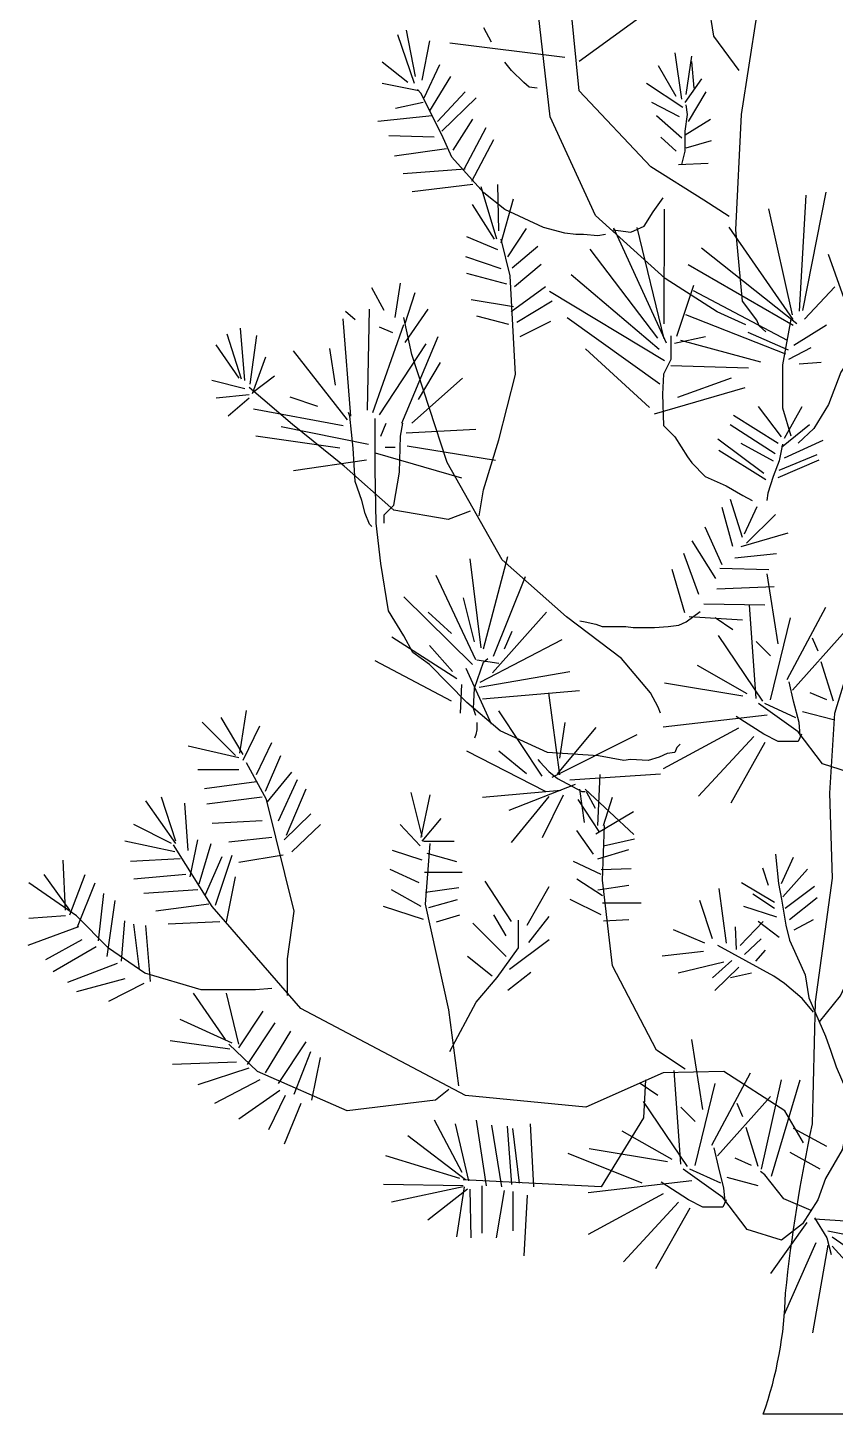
# Model space of a CAD drawing. Extents: x -31.3 to -29.3, y -43.06 to -40.81.
# Drawn here: x -31.299 to -30.426, y -43.057 to -41.558 of the extents above; entities that cross this region are included whole.
import ezdxf

# ---------------------------------------------------------------- set-up
doc = ezdxf.new("R2010")
doc.units = 0
doc.layers.get('0').update_dxf_attribs({"linetype": 'CONTINUOUS'})

msp = doc.modelspace()

# ---------------------------------------------------------------- linework, layer by layer
at = {"color": 0}
for p, q in [((-30.7031, -41.5938), (-30.611, -41.527)), ((-30.8812, -41.6182), (-30.8992, -41.5655)), ((-30.8801, -41.6105), (-30.8896, -41.5604)), ((-30.7976, -41.5732), (-30.8059, -41.5578)), ((-30.8729, -41.6143), (-30.8645, -41.5719)), ((-30.7186, -41.5899), (-30.843, -41.5745)), ((-30.5919, -41.6349), (-30.5991, -41.5848)), ((-30.8884, -41.6169), (-30.9159, -41.5951)), ((-30.8705, -41.6336), (-30.8537, -41.5977)), ((-30.5979, -41.6323), (-30.617, -41.5989)), ((-30.5871, -41.6298), (-30.5811, -41.5886)), ((-30.5786, -41.6232), (-30.5812, -41.5943)), ((-30.8645, -41.6478), (-30.8418, -41.6105)), ((-30.5883, -41.6388), (-30.5704, -41.613)), ((-30.8764, -41.6259), (-30.9159, -41.6182)), ((-30.8561, -41.6593), (-30.8263, -41.6272)), ((-30.5907, -41.6439), (-30.6302, -41.6182)), ((-30.5847, -41.6593), (-30.5656, -41.6272)), ((-30.8717, -41.6388), (-30.9016, -41.6452)), ((-30.8514, -41.6696), (-30.8143, -41.6336)), ((-30.5943, -41.6542), (-30.6242, -41.6388)), ((-30.8621, -41.6529), (-30.9207, -41.6593)), ((-30.8394, -41.6902), (-30.8179, -41.6568)), ((-30.5919, -41.6773), (-30.6194, -41.6529)), ((-30.5883, -41.6735), (-30.5608, -41.6568)), ((-30.8597, -41.676), (-30.9088, -41.6747)), ((-30.8275, -41.7107), (-30.8035, -41.6657)), ((-30.5979, -41.6914), (-30.6146, -41.676)), ((-30.8466, -41.6889), (-30.9028, -41.6966)), ((-30.8191, -41.7236), (-30.7952, -41.6786)), ((-30.5871, -41.6876), (-30.5596, -41.6799)), ((-30.5955, -41.7056), (-30.5632, -41.7043)), ((-30.8263, -41.7107), (-30.8932, -41.7159)), ((-30.8179, -41.7274), (-30.8836, -41.7351)), ((-30.7921, -41.7864), (-30.8088, -41.7299)), ((-30.7897, -41.7774), (-30.7909, -41.7273)), ((-30.4611, -41.8635), (-30.4357, -41.7357)), ((-30.7944, -41.7864), (-30.8184, -41.7491)), ((-30.7873, -41.7903), (-30.7741, -41.7427)), ((-30.4646, -41.8642), (-30.4574, -41.7389)), ((-30.611, -41.8781), (-30.6107, -41.7541)), ((-30.472, -41.8683), (-30.4979, -41.7538)), ((-30.7801, -41.8057), (-30.7598, -41.7748)), ((-30.6085, -41.899), (-30.6656, -41.7745)), ((-30.6109, -41.8941), (-30.6401, -41.774)), ((-30.4714, -41.8735), (-30.5405, -41.7736)), ((-30.7909, -41.798), (-30.8243, -41.7838)), ((-30.7753, -41.8173), (-30.7478, -41.7941)), ((-30.4673, -41.8781), (-30.5705, -41.7963)), ((-30.7873, -41.8185), (-30.8255, -41.8057)), ((-30.618, -41.8937), (-30.6911, -41.7972)), ((-30.4012, -41.893), (-30.4331, -41.8029)), ((-30.7813, -41.8352), (-30.8243, -41.8237)), ((-30.7729, -41.8378), (-30.7442, -41.8134)), ((-30.6165, -41.9059), (-30.7116, -41.8252)), ((-30.4716, -41.8798), (-30.5851, -41.8143)), ((-30.914, -41.8635), (-30.9272, -41.8391)), ((-30.9021, -41.8712), (-30.8961, -41.834)), ((-30.7765, -41.8648), (-30.7395, -41.8378)), ((-30.5971, -41.8915), (-30.579, -41.8363)), ((-30.4591, -41.873), (-30.4262, -41.8381)), ((-30.8913, -41.8776), (-30.8805, -41.8442)), ((-30.7741, -41.8596), (-30.8196, -41.8519)), ((-30.7705, -41.8764), (-30.7323, -41.8532)), ((-30.6107, -41.9181), (-30.735, -41.8431)), ((-30.4776, -41.8961), (-30.5791, -41.8425)), ((-30.9451, -41.8738), (-30.9558, -41.8648)), ((-30.9319, -41.9714), (-30.9296, -41.8622)), ((-30.8913, -41.8982), (-30.8662, -41.8622)), ((-30.7789, -41.8789), (-30.8136, -41.8699)), ((-30.6157, -41.9432), (-30.7158, -41.8715)), ((-30.4793, -41.9107), (-30.5875, -41.8682)), ((-31.0647, -41.9393), (-31.0694, -41.8828)), ((-30.9499, -41.9779), (-30.9582, -41.8725)), ((-30.926, -41.974), (-30.8925, -41.8789)), ((-30.9044, -41.8879), (-30.9188, -41.8815)), ((-30.7669, -41.8918), (-30.7335, -41.8751)), ((-30.4708, -41.9011), (-30.4355, -41.8791)), ((-31.0706, -41.9368), (-31.0958, -41.9008)), ((-31.0682, -41.938), (-31.0838, -41.8892)), ((-31.0587, -41.9432), (-31.0515, -41.8905)), ((-30.9188, -41.9766), (-30.8686, -41.8995)), ((-30.8949, -41.9856), (-30.8554, -41.8918)), ((-30.5997, -41.8991), (-30.5662, -41.8918)), ((-30.5065, -41.9195), (-30.593, -41.896)), ((-30.4763, -41.9066), (-30.52, -41.8873)), ((-31.0563, -41.9535), (-31.0419, -41.9136)), ((-30.9535, -41.9817), (-31.0121, -41.9072)), ((-30.9666, -41.9445), (-30.9726, -41.9046)), ((-30.6268, -41.9685), (-30.696, -41.9051)), ((-30.476, -41.9163), (-30.452, -41.9037)), ((-30.8769, -41.9599), (-30.853, -41.92)), ((-30.6039, -41.9231), (-30.5199, -41.9256)), ((-30.4649, -41.9213), (-30.4413, -41.9194)), ((-31.0647, -41.9483), (-31.1005, -41.9393)), ((-31.0563, -41.9522), (-31.0324, -41.9342)), ((-30.8841, -41.9856), (-30.8291, -41.9368)), ((-30.5963, -41.9573), (-30.538, -41.9363)), ((-31.0599, -41.9548), (-31.0958, -41.9586)), ((-31.0599, -41.9586), (-31.0826, -41.9779)), ((-30.9858, -41.9676), (-31.0156, -41.9573)), ((-30.6215, -41.9755), (-30.5235, -41.9469)), ((-30.9582, -41.9882), (-31.0551, -41.9702)), ((-30.484, -42.0004), (-30.5088, -41.9676)), ((-30.4807, -42.0016), (-30.4616, -41.9676)), ((-30.9308, -42.0087), (-31.0252, -41.9894)), ((-30.9176, -41.9997), (-30.9116, -41.9856)), ((-30.5394, -41.9869), (-30.4909, -42.0183)), ((-30.5361, -41.9767), (-30.4875, -42.007)), ((-30.484, -42.0116), (-30.4536, -41.9869)), ((-30.9618, -42.0126), (-31.0527, -41.9997)), ((-30.8901, -41.9959), (-30.8148, -41.992)), ((-30.5033, -42.0398), (-30.553, -42.0027)), ((-30.4807, -42.0229), (-30.439, -42.0038)), ((-30.9236, -42.0177), (-30.8303, -42.0447)), ((-30.9128, -42.0113), (-30.9021, -42.0113)), ((-30.8889, -42.01), (-30.7933, -42.0254)), ((-30.5011, -42.0466), (-30.5519, -42.0149)), ((-30.5281, -42.007), (-30.4931, -42.0263)), ((-30.4864, -42.0364), (-30.4456, -42.0195)), ((-30.9331, -42.0254), (-31.0121, -42.037)), ((-30.4875, -42.0444), (-30.4434, -42.0251)), ((-30.5368, -42.1189), (-30.5483, -42.0768)), ((-30.5264, -42.109), (-30.5391, -42.0681)), ((-30.5241, -42.1053), (-30.5103, -42.0755)), ((-30.5218, -42.1152), (-30.4907, -42.0842)), ((-30.5483, -42.1387), (-30.5667, -42.0978)), ((-30.5276, -42.1189), (-30.4769, -42.104)), ((-30.5736, -42.1709), (-30.5898, -42.1263)), ((-30.5552, -42.1536), (-30.5806, -42.1127)), ((-30.5345, -42.1313), (-30.4895, -42.1263)), ((-30.8088, -42.2284), (-30.8208, -42.1321)), ((-30.8064, -42.2297), (-30.7801, -42.1295)), ((-30.8148, -42.2413), (-30.8578, -42.1501)), ((-30.7956, -42.2374), (-30.761, -42.1513)), ((-30.5886, -42.1907), (-30.6025, -42.1437)), ((-30.5506, -42.1424), (-30.4976, -42.1437)), ((-30.4876, -42.2243), (-30.4996, -42.1485)), ((-30.5541, -42.1647), (-30.4918, -42.1622)), ((-30.8184, -42.2464), (-30.8925, -42.1732)), ((-30.816, -42.222), (-30.8279, -42.1745)), ((-30.5679, -42.1808), (-30.5022, -42.182)), ((-30.5115, -42.2834), (-30.5187, -42.1819)), ((-30.478, -42.2628), (-30.4362, -42.1845)), ((-30.8411, -42.213), (-30.8662, -42.1899)), ((-30.7968, -42.2554), (-30.7383, -42.1899)), ((-30.584, -42.1944), (-30.5264, -42.1981)), ((-30.5366, -42.2089), (-30.5557, -42.196)), ((-30.496, -42.2847), (-30.4744, -42.196)), ((-30.7837, -42.2297), (-30.7753, -42.2105)), ((-30.5043, -42.286), (-30.5522, -42.2153)), ((-30.4721, -42.2744), (-30.4147, -42.2102)), ((-30.8351, -42.2619), (-30.9056, -42.2169)), ((-30.8399, -42.2542), (-30.865, -42.2259)), ((-30.81, -42.2657), (-30.7215, -42.2194)), ((-30.496, -42.2372), (-30.5115, -42.2217)), ((-30.4445, -42.232), (-30.4505, -42.2179)), ((-30.8411, -42.2863), (-30.9236, -42.2426)), ((-30.8136, -42.2413), (-30.7897, -42.2452)), ((-30.4278, -42.286), (-30.441, -42.2436)), ((-30.8255, -42.2503), (-30.798, -42.3107)), ((-30.8112, -42.2709), (-30.7132, -42.2542)), ((-30.5211, -42.2783), (-30.5749, -42.2474)), ((-30.8303, -42.2683), (-30.8315, -42.2991)), ((-30.8076, -42.2837), (-30.7024, -42.2747)), ((-30.5258, -42.2808), (-30.6107, -42.2667)), ((-30.7239, -42.3659), (-30.7359, -42.2773)), ((-30.4685, -42.304), (-30.5019, -42.2886)), ((-30.435, -42.2847), (-30.4529, -42.277)), ((-31.0664, -42.3437), (-31.0903, -42.3039)), ((-31.0699, -42.3424), (-31.0628, -42.2962)), ((-30.743, -42.3672), (-30.7897, -42.2966)), ((-30.4996, -42.3014), (-30.6119, -42.3143)), ((-30.4278, -42.3065), (-30.4613, -42.2976)), ((-31.0747, -42.345), (-31.1106, -42.309)), ((-31.0664, -42.3501), (-31.0484, -42.3129)), ((-30.7263, -42.3647), (-30.6845, -42.3146)), ((-30.7239, -42.3479), (-30.7179, -42.3094)), ((-30.5306, -42.3155), (-30.6119, -42.3592)), ((-31.0711, -42.3476), (-31.1261, -42.3347)), ((-31.052, -42.3656), (-31.0353, -42.3309)), ((-30.7323, -42.3685), (-30.6402, -42.3223)), ((-30.5139, -42.3245), (-30.5737, -42.3888)), ((-30.5019, -42.331), (-30.539, -42.3965)), ((-31.0424, -42.3836), (-31.0257, -42.345)), ((-30.7395, -42.3839), (-30.8243, -42.3402)), ((-30.7598, -42.3647), (-30.7897, -42.3402)), ((-31.0711, -42.3604), (-31.1154, -42.3604)), ((-31.04, -42.3951), (-31.0138, -42.363)), ((-30.7132, -42.3711), (-30.6151, -42.3647)), ((-30.6826, -42.4208), (-30.6802, -42.3656)), ((-31.052, -42.3733), (-31.1082, -42.381)), ((-31.0281, -42.4157), (-31.0078, -42.3707)), ((-31.0197, -42.4311), (-30.9982, -42.381)), ((-30.7072, -42.3762), (-30.7789, -42.4045)), ((-30.7024, -42.3814), (-30.6976, -42.4173)), ((-30.6964, -42.3814), (-30.6438, -42.4302)), ((-31.1393, -42.4401), (-31.1716, -42.3938)), ((-31.1393, -42.4375), (-31.1548, -42.39)), ((-31.1261, -42.4478), (-31.1297, -42.3964)), ((-31.046, -42.39), (-31.1058, -42.3977)), ((-30.8727, -42.4324), (-30.8846, -42.3849)), ((-30.8739, -42.4337), (-30.8643, -42.3874)), ((-30.7227, -42.3827), (-30.8076, -42.3904)), ((-30.7359, -42.3891), (-30.7765, -42.4392)), ((-30.7203, -42.3878), (-30.743, -42.4341)), ((-30.6814, -42.4273), (-30.7041, -42.3926)), ((-30.6952, -42.3839), (-30.6857, -42.4019)), ((-30.6766, -42.4208), (-30.667, -42.39)), ((-31.0221, -42.4363), (-30.9934, -42.408)), ((-30.6849, -42.4298), (-30.6443, -42.4054)), ((-31.1441, -42.4401), (-31.1847, -42.4195)), ((-31.046, -42.4157), (-31.0998, -42.4183)), ((-31.0138, -42.4491), (-30.9827, -42.4195)), ((-30.8751, -42.4427), (-30.8966, -42.4195)), ((-30.8727, -42.4375), (-30.8523, -42.4131)), ((-30.6873, -42.4517), (-30.7053, -42.426)), ((-31.1405, -42.4491), (-31.1943, -42.4375)), ((-31.1237, -42.4761), (-31.1154, -42.4363)), ((-31.1142, -42.4838), (-31.101, -42.4401)), ((-31.0353, -42.4337), (-31.0819, -42.4388)), ((-30.8715, -42.4375), (-30.838, -42.4375)), ((-30.6766, -42.4427), (-30.6431, -42.435)), ((-31.107, -42.4954), (-31.0891, -42.4542)), ((-31.0963, -42.5069), (-31.0783, -42.4529)), ((-31.0233, -42.4529), (-31.0711, -42.4607)), ((-30.8727, -42.4581), (-30.9049, -42.4478)), ((-30.8679, -42.4504), (-30.8356, -42.4594)), ((-30.6826, -42.4568), (-30.6491, -42.4465)), ((-30.4842, -42.4832), (-30.4711, -42.4549)), ((-31.2588, -42.5121), (-31.2612, -42.4581)), ((-31.1345, -42.4568), (-31.1883, -42.4594)), ((-30.8762, -42.4825), (-30.9073, -42.4684)), ((-30.8703, -42.471), (-30.8296, -42.471)), ((-30.679, -42.4735), (-30.7089, -42.4594)), ((-30.679, -42.4684), (-30.6467, -42.4671)), ((-30.498, -42.4856), (-30.5044, -42.4669)), ((-30.4827, -42.4979), (-30.4558, -42.4679)), ((-31.2469, -42.5185), (-31.2983, -42.4825)), ((-31.2541, -42.5121), (-31.2816, -42.4735)), ((-31.2541, -42.5172), (-31.2373, -42.4735)), ((-31.2457, -42.5301), (-31.2266, -42.4825)), ((-31.1285, -42.4735), (-31.1847, -42.4787)), ((-31.0843, -42.5249), (-31.0747, -42.4761)), ((-30.7763, -42.5245), (-30.8048, -42.4809)), ((-30.6778, -42.4966), (-30.7053, -42.4787)), ((-30.6826, -42.4902), (-30.6491, -42.4851)), ((-30.5272, -42.4824), (-30.4915, -42.5035)), ((-30.4802, -42.5099), (-30.4485, -42.4864)), ((-31.223, -42.5455), (-31.217, -42.4941)), ((-31.1154, -42.4902), (-31.174, -42.4941)), ((-30.8739, -42.5082), (-30.9061, -42.4902)), ((-30.8691, -42.4928), (-30.8332, -42.4876)), ((-30.8655, -42.5095), (-30.8344, -42.5005)), ((-30.7592, -42.5286), (-30.7354, -42.4866)), ((-30.679, -42.5172), (-30.7125, -42.5005)), ((-30.5434, -42.548), (-30.5514, -42.4888)), ((-30.515, -42.4945), (-30.4915, -42.5099)), ((-30.4753, -42.5222), (-30.4454, -42.4986)), ((-31.2134, -42.5622), (-31.205, -42.5018)), ((-31.1034, -42.5057), (-31.1608, -42.5134)), ((-30.8715, -42.5223), (-30.9145, -42.5082)), ((-30.6778, -42.5044), (-30.6359, -42.5044)), ((-30.5587, -42.5431), (-30.5725, -42.5018)), ((-30.4891, -42.5197), (-30.5248, -42.5084)), ((-31.2445, -42.5301), (-31.2995, -42.5506)), ((-31.2588, -42.5185), (-31.2983, -42.5211)), ((-31.1979, -42.5673), (-31.1943, -42.5236)), ((-31.1787, -42.5763), (-31.1847, -42.5275)), ((-31.1668, -42.5892), (-31.1716, -42.5288)), ((-31.0915, -42.5249), (-31.1477, -42.5275)), ((-30.8571, -42.5249), (-30.832, -42.5172)), ((-30.782, -42.5625), (-30.8181, -42.5261)), ((-30.782, -42.5399), (-30.7953, -42.5172)), ((-30.7573, -42.5471), (-30.7354, -42.5189)), ((-30.6766, -42.5236), (-30.6491, -42.5223)), ((-30.5328, -42.5546), (-30.5337, -42.5303)), ((-30.5288, -42.5504), (-30.5037, -42.5244)), ((-30.4867, -42.5416), (-30.5093, -42.5244)), ((-30.4705, -42.5335), (-30.4494, -42.5222)), ((-31.2409, -42.5442), (-31.2804, -42.566)), ((-30.7782, -42.5762), (-30.7354, -42.5439)), ((-30.5669, -42.548), (-30.6009, -42.5335)), ((-30.5239, -42.5602), (-30.5062, -42.5431)), ((-31.2254, -42.5519), (-31.272, -42.5789)), ((-30.5685, -42.5569), (-30.6131, -42.5618)), ((-30.5117, -42.5674), (-30.5013, -42.5553)), ((-31.2026, -42.5699), (-31.2564, -42.5905)), ((-30.7972, -42.5835), (-30.8238, -42.5625)), ((-30.5465, -42.5684), (-30.596, -42.5804)), ((-30.5377, -42.5667), (-30.5587, -42.5853)), ((-30.5303, -42.574), (-30.5563, -42.5991)), ((-31.1943, -42.5866), (-31.2469, -42.6007)), ((-30.7801, -42.5988), (-30.7554, -42.5794)), ((-30.5166, -42.5804), (-30.5392, -42.5853)), ((-31.174, -42.5917), (-31.2122, -42.611)), ((-31.0855, -42.6521), (-31.1202, -42.602)), ((-31.0711, -42.6573), (-31.0843, -42.602)), ((-31.0711, -42.6611), (-31.0448, -42.6213)), ((-31.0783, -42.656), (-31.1345, -42.6303)), ((-31.0616, -42.6791), (-31.0317, -42.6341)), ((-31.0424, -42.6881), (-31.0149, -42.6431)), ((-31.0807, -42.6624), (-31.1453, -42.6534)), ((-31.0281, -42.6997), (-30.9982, -42.6547)), ((-31.0113, -42.7113), (-30.9934, -42.665)), ((-30.569, -42.7279), (-30.5809, -42.6521)), ((-31.0735, -42.6766), (-31.1429, -42.6791)), ((-30.9922, -42.7177), (-30.9827, -42.6714)), ((-31.0604, -42.683), (-31.1154, -42.701)), ((-31.0484, -42.6958), (-31.0974, -42.7215)), ((-30.5929, -42.7871), (-30.6001, -42.6855)), ((-30.5594, -42.7665), (-30.5176, -42.6881)), ((-30.5056, -42.7922), (-30.4841, -42.6958)), ((-30.4948, -42.7999), (-30.4638, -42.6958)), ((-31.0269, -42.7074), (-31.0711, -42.7382)), ((-30.618, -42.7125), (-30.6371, -42.6997)), ((-30.5773, -42.7883), (-30.5558, -42.6997)), ((-31.0209, -42.7125), (-31.0389, -42.7498)), ((-31.0042, -42.7215), (-31.0221, -42.7652)), ((-30.5857, -42.7896), (-30.6335, -42.719)), ((-30.5773, -42.7408), (-30.5929, -42.7254)), ((-30.5534, -42.7781), (-30.496, -42.7138)), ((-30.5259, -42.7357), (-30.5319, -42.7215)), ((-30.8296, -42.796), (-30.8595, -42.7395)), ((-30.8033, -42.8102), (-30.8141, -42.7395)), ((-30.826, -42.8038), (-30.8882, -42.7562)), ((-30.8224, -42.805), (-30.8368, -42.7434)), ((-30.7866, -42.8115), (-30.7973, -42.7447)), ((-30.7758, -42.8089), (-30.7806, -42.7459)), ((-30.7675, -42.8076), (-30.7746, -42.7485)), ((-30.7519, -42.8115), (-30.7555, -42.7434)), ((-30.6024, -42.7819), (-30.6563, -42.7511)), ((-30.5092, -42.7896), (-30.5223, -42.7472)), ((-30.4351, -42.7678), (-30.4709, -42.7485)), ((-30.6072, -42.7845), (-30.6921, -42.7704)), ((-30.832, -42.8025), (-30.9121, -42.7781)), ((-30.6347, -42.8076), (-30.7148, -42.7755)), ((-30.5164, -42.7883), (-30.5343, -42.7806)), ((-30.4422, -42.7922), (-30.4745, -42.7742)), ((-30.5498, -42.8076), (-30.5833, -42.7922)), ((-30.5092, -42.8102), (-30.5427, -42.8012)), ((-30.8284, -42.8102), (-30.9145, -42.8089)), ((-30.8284, -42.8115), (-30.9061, -42.8282)), ((-30.8236, -42.8141), (-30.8667, -42.8475)), ((-30.8272, -42.8115), (-30.8356, -42.8654)), ((-30.8212, -42.8141), (-30.8201, -42.8667)), ((-30.8081, -42.8102), (-30.8081, -42.8616)), ((-30.7842, -42.8153), (-30.7926, -42.8667)), ((-30.5809, -42.805), (-30.6933, -42.8179)), ((-30.7746, -42.8166), (-30.7746, -42.859)), ((-30.7591, -42.8205), (-30.7627, -42.886)), ((-30.612, -42.8192), (-30.6933, -42.8629)), ((-30.5953, -42.8282), (-30.6551, -42.8924)), ((-30.5833, -42.8346), (-30.6204, -42.9001)), ((-30.4482, -42.8462), (-30.3502, -42.8526)), ((-30.4566, -42.85), (-30.496, -42.9053)), ((-30.4339, -42.859), (-30.3382, -42.8783)), ((-30.447, -42.8719), (-30.4817, -42.9503)), ((-30.4339, -42.8744), (-30.4506, -42.9695)), ((-30.4291, -42.8654), (-30.3466, -42.9233)), ((-30.4291, -42.8757), (-30.3813, -42.9284))]:
    msp.add_line(p, q, dxfattribs=at)
for points in [[(-30.5226, -41.8791), (-30.5536, -41.8649), (-30.6098, -41.829), (-30.6852, -41.7608), (-30.7342, -41.6542), (-30.7509, -41.509), (-30.7641, -41.4293)], [(-30.5297, -41.6041), (-30.5572, -41.5668), (-30.568, -41.4987), (-30.5728, -41.4512)], [(-30.501, -41.8868), (-30.5082, -41.8803), (-30.5106, -41.8739), (-30.5261, -41.8534), (-30.5333, -41.7763), (-30.5273, -41.6516), (-30.5106, -41.5449), (-30.5094, -41.4897), (-30.5082, -41.4704)], [(-30.5405, -41.7621), (-30.568, -41.7441), (-30.6254, -41.7082), (-30.7031, -41.6259), (-30.7115, -41.5385)], [(-30.7485, -41.6233), (-30.7569, -41.6221), (-30.7629, -41.6169), (-30.776, -41.6041), (-30.7832, -41.5951)], [(-30.6744, -41.7814), (-30.6828, -41.7827), (-30.6983, -41.7814), (-30.7067, -41.7814), (-30.7186, -41.7801), (-30.7414, -41.7737), (-30.7832, -41.7544), (-30.8059, -41.7364), (-30.8406, -41.6979), (-30.8514, -41.6735), (-30.8741, -41.6285), (-30.8777, -41.6246)], [(-30.5919, -41.7056), (-30.5883, -41.6914), (-30.5883, -41.6696), (-30.5859, -41.6516), (-30.5871, -41.6413)], [(-30.666, -41.7763), (-30.6469, -41.7788), (-30.6326, -41.7724), (-30.623, -41.757), (-30.6122, -41.7416)], [(-30.8112, -42.0858), (-30.8064, -42.0575), (-30.7897, -42.0036), (-30.7717, -41.9329), (-30.7777, -41.8262), (-30.7873, -41.7864)], [(-30.6151, -42.2991), (-30.6175, -42.2927), (-30.6259, -42.2773), (-30.657, -42.24), (-30.7167, -42.195), (-30.7861, -42.1334), (-30.8459, -42.028), (-30.8841, -41.9111), (-30.8925, -41.8712)], [(-30.474, -41.8728), (-30.4829, -41.9224), (-30.4829, -41.9688), (-30.474, -41.9993)], [(-30.6037, -41.8909), (-30.6037, -41.9167), (-30.6117, -41.9326), (-30.6128, -41.9541), (-30.6117, -41.988), (-30.5993, -42.0004), (-30.5858, -42.0217), (-30.5811, -42.0285), (-30.5665, -42.0432)], [(-30.3926, -41.8887), (-30.4197, -41.9303), (-30.4332, -41.9654), (-30.4492, -41.9914), (-30.466, -42.007)], [(-30.8208, -42.0807), (-30.8447, -42.0897), (-30.9033, -42.0794), (-30.957, -42.0318), (-31.0132, -41.9869), (-31.0599, -41.947)], [(-30.9272, -42.0974), (-30.9296, -42.0948), (-30.9343, -42.0832), (-30.9379, -42.0691), (-30.9451, -42.0485), (-30.9475, -42.0126), (-30.9511, -41.9779), (-30.9523, -41.974)], [(-30.865, -42.2464), (-30.8829, -42.2336), (-30.8925, -42.2156), (-30.9092, -42.1886), (-30.9176, -42.1372), (-30.9224, -42.0935), (-30.9236, -42.0357), (-30.9236, -41.9804)], [(-30.914, -42.0935), (-30.914, -42.0845), (-30.9033, -42.0742), (-30.8973, -42.0383), (-30.8961, -41.9997), (-30.8937, -41.9856)], [(-30.4829, -42.0082), (-30.4864, -42.0263), (-30.4931, -42.0432), (-30.4989, -42.0613), (-30.5, -42.0692)], [(-30.5665, -42.0432), (-30.5439, -42.0534), (-30.5259, -42.0636), (-30.5157, -42.0692)], [(-30.7022, -42.1991), (-30.6964, -42.2003), (-30.6849, -42.2028), (-30.678, -42.2053), (-30.6526, -42.2053), (-30.6446, -42.2065), (-30.6215, -42.2065), (-30.6066, -42.2053), (-30.595, -42.2041), (-30.587, -42.2003), (-30.572, -42.1892)], [(-30.5936, -42.3325), (-30.5972, -42.3364), (-30.5996, -42.3415), (-30.6079, -42.3428), (-30.6163, -42.3467), (-30.6283, -42.3505), (-30.6474, -42.3492), (-30.6546, -42.3505), (-30.6821, -42.3454), (-30.6988, -42.3441), (-30.7371, -42.3415), (-30.7885, -42.3184), (-30.8243, -42.2876), (-30.865, -42.2464)], [(-30.8148, -42.3017), (-30.8172, -42.294), (-30.816, -42.2721), (-30.8064, -42.2439), (-30.8016, -42.24)], [(-30.331, -42.2462), (-30.3333, -42.2513), (-30.3369, -42.268), (-30.3549, -42.2988), (-30.3632, -42.322), (-30.38, -42.3477), (-30.4027, -42.3657), (-30.4398, -42.3541), (-30.4661, -42.3194), (-30.5091, -42.2886)], [(-30.4637, -42.3233), (-30.4649, -42.3091), (-30.4709, -42.286), (-30.4756, -42.2654)], [(-30.4625, -42.322), (-30.4661, -42.3297), (-30.4876, -42.3297), (-30.5031, -42.322), (-30.533, -42.3027)], [(-30.8136, -42.3094), (-30.8136, -42.3171), (-30.8148, -42.3223), (-30.816, -42.3261)], [(-30.7478, -42.3492), (-30.7454, -42.3518), (-30.7359, -42.3621), (-30.7263, -42.3698), (-30.7, -42.3839), (-30.6964, -42.3839)], [(-31.0185, -42.6046), (-31.0185, -42.5648), (-31.0113, -42.5134), (-31.0413, -42.3926), (-31.0628, -42.3527)], [(-30.5881, -42.6843), (-30.6192, -42.6637), (-30.667, -42.5725), (-30.6778, -42.4799), (-30.6754, -42.4208)], [(-30.4602, -42.7639), (-30.4805, -42.7292), (-30.5463, -42.6868), (-30.612, -42.6881), (-30.6957, -42.7254), (-30.826, -42.7125), (-31.0042, -42.6187), (-31.0998, -42.5082), (-31.1417, -42.4414)], [(-30.8332, -42.7023), (-30.844, -42.62), (-30.8691, -42.5057), (-30.8643, -42.4401)], [(-30.4906, -42.4517), (-30.4873, -42.4832), (-30.4842, -42.5003), (-30.4809, -42.5197), (-30.4793, -42.5286), (-30.4753, -42.5448), (-30.4632, -42.5716), (-30.4583, -42.5821), (-30.4543, -42.6072), (-30.4363, -42.6485), (-30.4308, -42.6647), (-30.425, -42.6816), (-30.4088, -42.719), (-30.4033, -42.7359), (-30.4064, -42.7448), (-30.4104, -42.7602)], [(-31.0353, -42.5969), (-31.0532, -42.5982), (-31.1118, -42.5982), (-31.1728, -42.5802), (-31.2122, -42.5532), (-31.2469, -42.5185)], [(-30.8428, -42.6651), (-30.8143, -42.6118), (-30.7915, -42.5851), (-30.7687, -42.5528), (-30.7687, -42.5229)], [(-30.4494, -42.6226), (-30.4616, -42.6079), (-30.4809, -42.5917), (-30.4922, -42.5836), (-30.553, -42.5504)], [(-30.443, -42.633), (-30.4201, -42.6047), (-30.4121, -42.5868), (-30.3893, -42.5674), (-30.3594, -42.5512)], [(-30.844, -42.7061), (-30.8583, -42.7177), (-30.954, -42.7292), (-31.0508, -42.6868), (-31.0819, -42.6573)], [(-30.6311, -42.6958), (-30.6335, -42.7369), (-30.679, -42.8115), (-30.8284, -42.8038)], [(-30.4123, -42.7498), (-30.4147, -42.7549), (-30.4183, -42.7716), (-30.4363, -42.8025), (-30.4446, -42.8256), (-30.4614, -42.8513), (-30.4841, -42.8693), (-30.5212, -42.8577), (-30.5475, -42.823), (-30.5905, -42.7922)], [(-30.5451, -42.8269), (-30.5463, -42.8128), (-30.5522, -42.7896), (-30.557, -42.7691)], [(-30.4518, -42.8372), (-30.4817, -42.8243), (-30.502, -42.7986), (-30.5068, -42.7948)], [(-30.5439, -42.8256), (-30.5475, -42.8333), (-30.569, -42.8333), (-30.5845, -42.8256), (-30.6144, -42.8063)], [(-30.4482, -42.8449), (-30.4351, -42.8667), (-30.4303, -42.8847)]]:
    msp.add_lwpolyline(points, dxfattribs=at)
msp.add_lwpolyline([(-30.373, -43.0575), (-30.5038, -43.0575, 0.07766), (-30.4796, -42.9265, -0.026717), (-30.4506, -42.7434), (-30.4474, -42.6113), (-30.429, -42.4775), (-30.4317, -42.3857), (-30.4263, -42.2992), (-30.3975, -42.2048)], format="xyb", dxfattribs=at)

doc.saveas('drawing.dxf')
